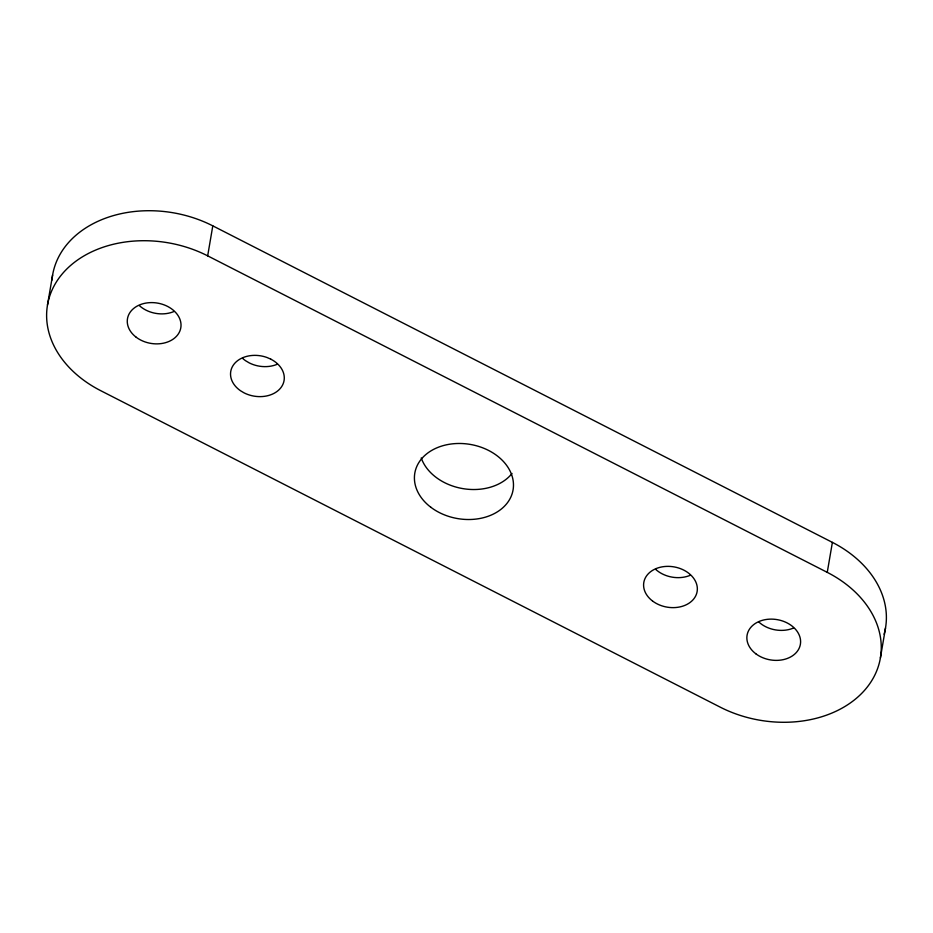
<?xml version="1.0" encoding="UTF-8"?>
<svg xmlns="http://www.w3.org/2000/svg" width="933" height="933" viewBox="0 0 933 933"><rect width="100%" height="100%" fill="white"/><g stroke="black" fill="none" stroke-linecap="round" stroke-linejoin="round"><path stroke-width="1.4" d="M47.49 305.009L52.61 275.025M207.674 255.852A108.205 81.661 9.7 0 0 60.878 275.597A108.205 81.661 9.7 0 0 100.612 390.624L720.206 707.144A108.205 81.661 9.7 0 0 867.002 687.399A108.205 81.661 9.7 0 0 827.256 572.361L207.674 255.852L212.794 225.856L832.388 542.376A108.205 81.661 9.7 0 1 884.099 634.253M827.256 572.361L832.388 542.376M880.39 657.975L885.51 627.991M51.956 280.11A108.205 81.661 9.7 0 1 212.794 225.856M277.241 364.267A27.045 20.421 9.7 0 1 249.158 362.855L245.671 360.779A27.045 20.421 9.7 0 1 242.603 358.342M173.97 311.517A27.045 20.421 9.7 0 1 139.344 305.592M793.551 628.026A27.045 20.421 9.7 0 1 758.926 622.101M690.292 575.276A27.045 20.421 9.7 0 1 655.654 569.352M512.03 473.463A49.846 37.623 9.7 0 1 462.721 488.589A49.846 37.623 9.7 0 1 421.238 457.94M270.792 359.147L266.978 357.491A27.045 20.421 9.7 0 0 234.09 364.08A27.045 20.421 9.7 0 0 240.539 390.764L244.026 392.84A27.045 20.421 9.7 0 0 280.728 387.906A27.045 20.421 9.7 0 0 270.792 359.147M652.529 601.004A27.045 20.421 9.7 0 0 696.776 593.12A27.045 20.421 9.7 0 0 662.092 566.867A27.045 20.421 9.7 0 0 652.529 601.004M136.206 337.245A27.045 20.421 9.7 0 0 180.454 329.361A27.045 20.421 9.7 0 0 145.77 303.108A27.045 20.421 9.7 0 0 136.206 337.245M755.788 653.753A27.045 20.421 9.7 0 0 800.036 645.869A27.045 20.421 9.7 0 0 765.352 619.629A27.045 20.421 9.7 0 0 755.788 653.753M430.883 507.295A49.846 37.623 9.7 0 0 512.427 492.776A49.846 37.623 9.7 0 0 448.505 444.411A49.846 37.623 9.7 0 0 430.883 507.295"/></g></svg>
